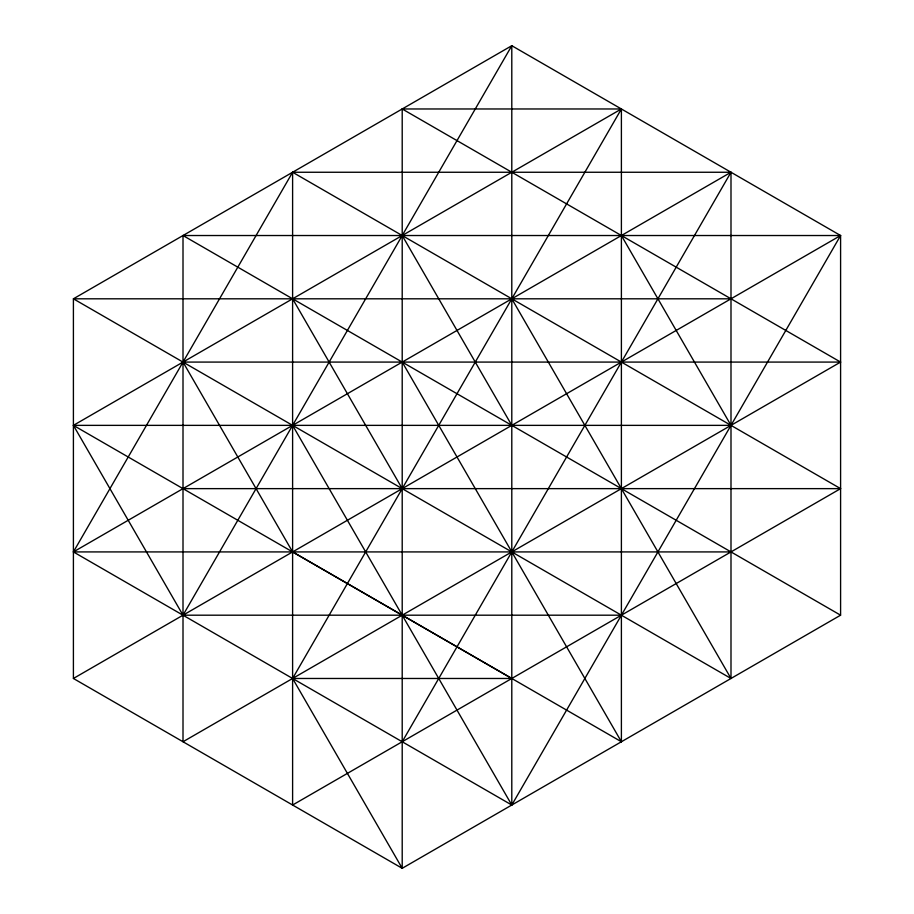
<?xml version="1.0" encoding="UTF-8"?>
<svg xmlns="http://www.w3.org/2000/svg" width="914" height="914" viewBox="0 0 914 914"><rect width="100%" height="100%" fill="white"/><g stroke="black" fill="none" stroke-linecap="round" stroke-linejoin="round"><path stroke-width="1.37" d="M292.606 425.364L511.794 805.028L840.594 235.526L183.006 235.526L183.006 741.745L840.594 362.081L183.006 362.081L292.606 551.919L621.394 741.745L621.394 108.972L73.406 425.364L183.006 615.191L511.794 45.7L840.594 235.526L840.594 615.191L402.206 868.3L73.406 678.474L73.406 298.809L511.794 45.7L511.794 805.028L73.406 551.919L292.606 172.255L730.994 172.255L730.994 678.474L73.406 298.809L730.994 298.809M292.606 678.474L621.394 108.972L402.206 108.972L402.206 868.3L292.606 678.474L511.794 678.474L73.406 425.364L730.994 425.364L621.394 235.526M402.206 741.745L730.994 172.255L73.406 551.919L730.994 551.919M73.406 678.474L840.594 235.526M840.594 488.636L292.606 805.028L292.606 172.255L840.594 488.636L183.006 488.636M183.006 615.191L621.394 615.191M402.206 108.972L840.594 362.081M183.006 235.526L840.594 615.191M511.794 298.809L730.994 678.474M402.206 235.526L511.794 425.364M402.206 362.081L621.394 741.745M292.606 298.809L402.206 488.636"/></g></svg>
